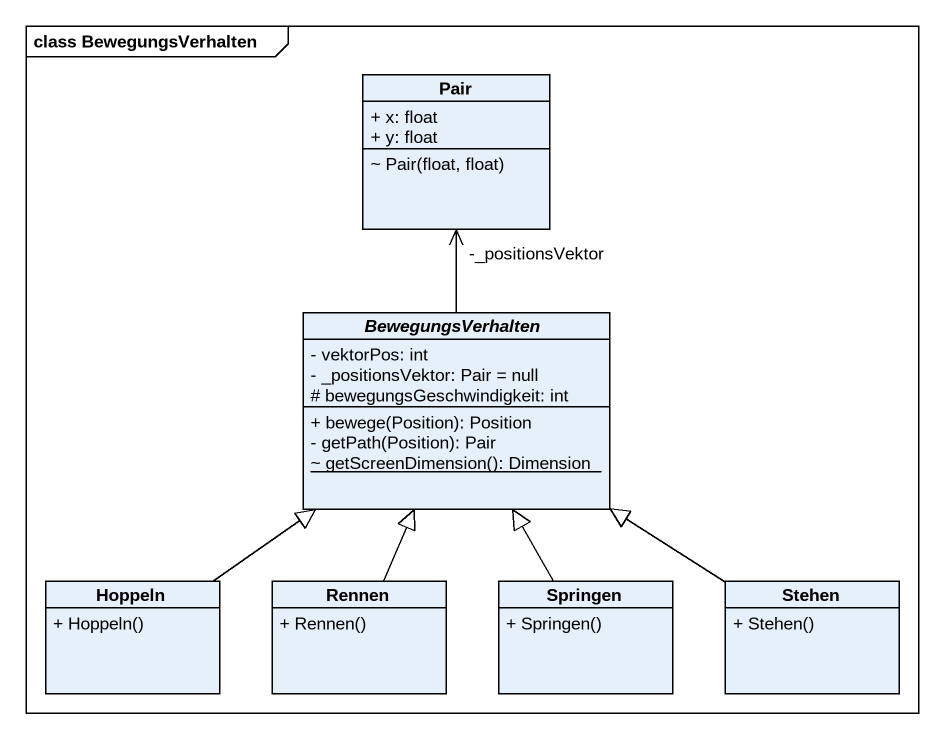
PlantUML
@startuml
mainframe class BewegungsVerhalten
hide circle
hide empty members
skinparam classAttributeIconSize 0
class Pair {
  + x: float
  + y: float
  ~ Pair(float, float)
}
abstract class BewegungsVerhalten {
  - vektorPos: int
  - _positionsVektor: Pair = null
  # bewegungsGeschwindigkeit: int
  + bewege(Position): Position
  - getPath(Position): Pair
  {static} ~ getScreenDimension(): Dimension
}
class Hoppeln {
  + Hoppeln()
}
class Rennen {
  + Rennen()
}
class Springen {
  + Springen()
}
class Stehen {
  + Stehen()
}
BewegungsVerhalten -up-> "-_positionsVektor" Pair
Hoppeln -up-|> BewegungsVerhalten
Rennen -up-|> BewegungsVerhalten
Springen -up-|> BewegungsVerhalten
Stehen -up-|> BewegungsVerhalten
@enduml
